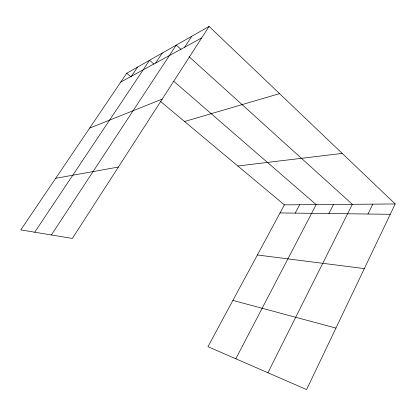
<?xml version="1.0" encoding="UTF-8"?>
<svg xmlns="http://www.w3.org/2000/svg" width="416" height="416" viewBox="0 0 416 416"><rect width="100%" height="100%" fill="white"/><g stroke="black" fill="none" stroke-linecap="round" stroke-linejoin="round"><path stroke-width="0.62" d="M395.2 203.954L306.587 389.574L207.964 346.674L284.383 204.87L395.2 203.954L209.097 26.426L126.755 73.237L20.8 229.897L72.353 238.441L209.097 26.426M367.983 214.016L372.819 204.142M267.914 372.752L352.336 204.308L189.16 56.768M328.879 213.538L333.523 204.464M235.81 358.784L316.176 204.61L173.872 81.37M295.22 213.122L299.666 204.745M184.636 47.237L191.786 36.27M51.381 234.967L176.254 45.1L181.033 49.421M155.615 63.055L162.24 53.061M34.72 232.206L149.531 60.289L153.91 64.08M131.461 76.222L137.623 67.059M120.806 82.03L201.656 37.96M89.648 128.097L162.24 99.076M184.558 121.508L279.542 93.626M55.702 178.292L118.409 167.034M237.843 166.005L342.191 153.39M280.036 212.935L390.265 214.292M257.379 254.982L364.338 268.601M232.903 300.399L335.941 328.084M126.755 73.237L131.144 76.903M160.576 101.483L284.383 204.87"/></g></svg>
